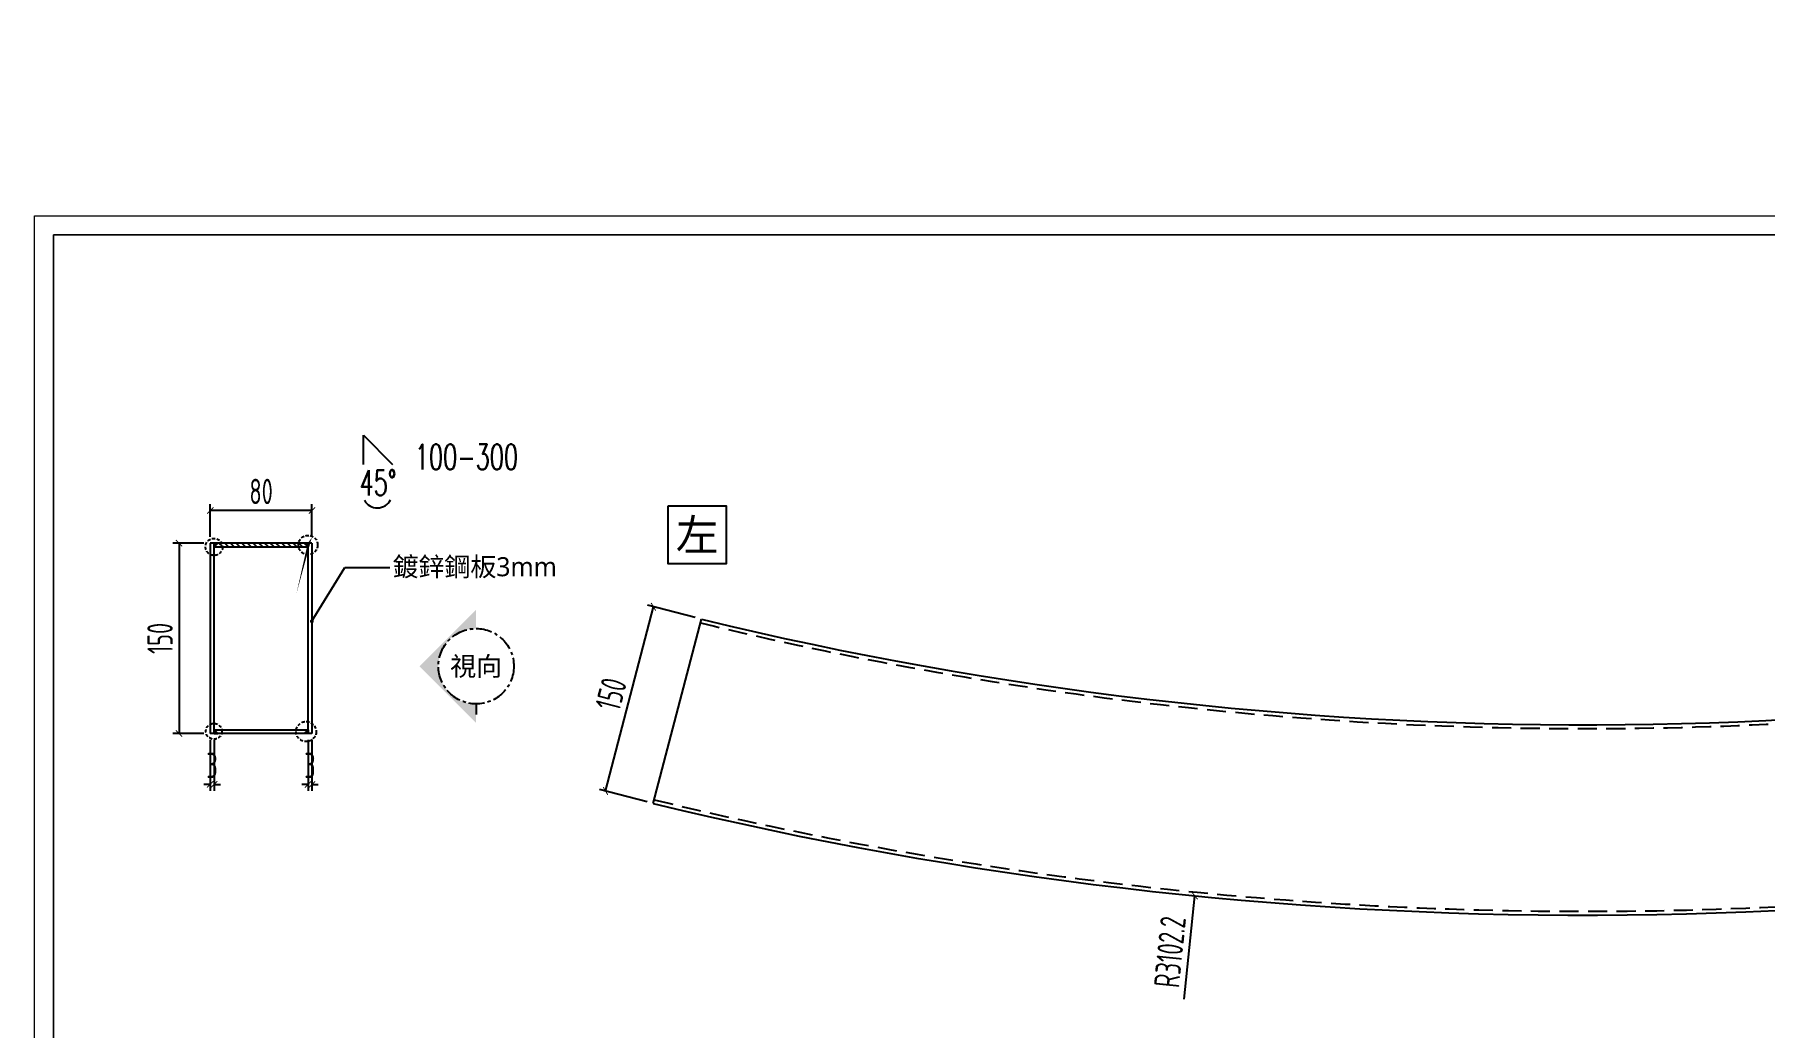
# Model space of a CAD drawing. Extents: x -3378 to 102197, y -3799 to 48702.
# Drawn here: x 10618 to 11981, y -1662 to -879 of the extents above; entities that cross this region are included whole.
import ezdxf
from ezdxf import colors
from ezdxf.entities.mleader import LeaderData, LeaderLine
from ezdxf.enums import TextEntityAlignment as Align
from ezdxf.math import Vec2, Vec3

# ---------------------------------------------------------------- set-up
doc = ezdxf.new("R2010")
doc.units = 0
doc.set_wipeout_variables(frame=1)
doc.linetypes.add('CENTER', pattern=[2, 1.25, -0.25, 0.25, -0.25])
doc.linetypes.add('HIDDEN', pattern=[0.375, 0.25, -0.125])
for name, color, linetype in [('DIM', 173, 'Continuous'), ('GM_ANNO_LABL', 4, 'Continuous'), ('GM_ANNO_TEXT', 7, 'Continuous'), ('視覺模型鋁擠型暫替', 4, 'Continuous'), ('镀锌钢板', 3, 'Continuous'), ('隱藏線 HIDDEN', 8, 'HIDDEN')]:
    doc.layers.add(name, color=color, linetype=linetype)
doc.layers.add('GM_CNST', color=171, linetype='Continuous', lineweight=5, plot=False)
doc.styles.add('CHINESE', font='ros1.shx', dxfattribs={"width": 0.75, "bigfont": 'hztxt.shx'})
doc.styles.add('GM', font='')
doc.styles.get("Standard").update_dxf_attribs({"font": 'romans.shx', "bigfont": 'chinese.shx'})
doc.styles.get('GM').set_extended_font_data('Microsoft JhengHei')
doc.dimstyles.new('F-05', dxfattribs={"dimscale": 5, "dimtxt": 4, "dimasz": 1, "dimexe": 1, "dimexo": 1, "dimgap": 1, "dimtad": 1, "dimdec": 1, "dimzin": 12, "dimdsep": 46, "dimtxsty": 'CHINESE', "dimblk": 'ARCHTICK', "dimcen": 0, "dimclrd": 4, "dimclre": 4, "dimclrt": 1, "dimadec": 0, "dimazin": 3, "dimtfac": 1, "dimtdec": 1, "dimtix": 1, "dimtofl": 0, "dimtmove": 2, "dimatfit": 3, "dimfxl": 1, "dimtolj": 1, "dimtzin": 0, "dimarcsym": 0})

# ---------------------------------------------------------------- blocks, each defined once
blk = doc.blocks.new('_ArchTick')
at = {"color": 0, "linetype": 'ByBlock', "const_width": 0.15}
blk.add_lwpolyline([(-0.5, -0.5), (0.5, 0.5)], dxfattribs=at)
blk = doc.blocks.new('*D1346')
at = {"layer": 'Defpoints', "color": 0, "ltscale": 10, "transparency": 16777216}
for p in [(11105.7, -1330.1), (11143.4, -1339.9), (11105.6, -1485.1)]:
    blk.add_point(p, dxfattribs=at)
at = {"layer": 'DIM', "color": 4, "lineweight": -2, "ltscale": 10, "transparency": 16777216}
for p, q in [((11068, -1475.3), (11105.7, -1330.1)), ((11138.5, -1338.6), (11100.9, -1328.8)), ((11100.8, -1483.8), (11063.1, -1474))]:
    blk.add_line(p, q, dxfattribs=at)
at = {"layer": 'DIM', "color": 4, "lineweight": -2, "ltscale": 10, "transparency": 16777216, "xscale": 5, "yscale": 5, "zscale": 5}
for p, rotation in [((11105.7, -1330.1), 75.42008105973348), ((11068, -1475.3), 255.4200810597335)]:
    blk.add_blockref('_ArchTick', p, dxfattribs=dict(at, rotation=rotation))
at = {"layer": 'DIM', "color": 1, "ltscale": 10, "transparency": 16777216, "insert": (11072.3, -1398.9), "char_height": 20, "attachment_point": 5, "rotation": 75.4201, "style": 'CHINESE'}
blk.add_mtext('\\A1;150', dxfattribs=at)
blk = doc.blocks.new('*U47')
blk.add_hatch(color=256).paths.add_polyline_path([(-4.46, 2.97), (0, -1.49), (0, 0, -1), (0, 5.94), (0, 7.43)])
at = {"linetype": 'ByBlock', "ltscale": 3}
blk.add_lwpolyline([(0, 0), (0, -0.82)], dxfattribs=at)
at = {"linetype": 'ByBlock'}
blk.add_circle((0, 2.97), 2.97, dxfattribs=at)
at = {"layer": 'GM_ANNO_TEXT', "style": 'GM'}
blk.add_attdef('圖號', text='', height=1.5, dxfattribs=at).set_placement((0, 2.97), align=Align.MIDDLE_CENTER)
blk = doc.blocks.new('*D1350')
at = {"layer": 'Defpoints', "color": 0, "ltscale": 10, "transparency": 16777216}
for p in [(11878.3, 1063.7), (11527.7, -2084.6)]:
    blk.add_point(p, dxfattribs=at)
at = {"layer": 'DIM', "color": 4, "lineweight": -2, "ltscale": 10, "transparency": 16777216}
blk.add_line((11518.6, -2166.1), (11527.7, -2084.6), dxfattribs=at)
at = {"layer": 'DIM', "color": 4, "lineweight": -2, "ltscale": 10, "transparency": 16777216, "xscale": 5, "yscale": 5, "zscale": 5, "rotation": 83.64489726320654}
blk.add_blockref('_ArchTick', (11527.7, -2084.6), dxfattribs=at)
at = {"layer": 'DIM', "color": 1, "ltscale": 10, "transparency": 16777216, "insert": (11507.7, -2128.7), "char_height": 20, "attachment_point": 5, "rotation": 83.6449, "style": 'CHINESE'}
blk.add_mtext('\\A1;R3167.8', dxfattribs=at)
blk = doc.blocks.new('GSGHHJ')
at = {"layer": '視覺模型鋁擠型暫替', "linetype": 'Continuous'}
h = blk.add_hatch(dxfattribs=at)
h.set_pattern_fill('ANSI31', color=1, scale=5, angle=180.0167)
h.set_pattern_definition([(225.01674839, (183194.18166, 622845.99923), (0.4420709054, -0.44181253335), [])])
h.paths.add_polyline_path([(-77, 150.1), (-77, 147.1), (-74, 150.1)])
h = blk.add_hatch(dxfattribs=at)
h.set_pattern_fill('ANSI31', color=1, scale=5, angle=180.0167)
h.set_pattern_definition([(225.01674839, (183204.1763, 622845.99923), (0.4420709054, -0.44181253335), [])])
h.paths.add_polyline_path([(-6, 150.1), (-3, 147.1), (-3, 150.1)])
h = blk.add_hatch(dxfattribs=at)
h.set_pattern_fill('ANSI31', color=1, scale=5, angle=180.0167)
h.set_pattern_definition([(225.01674839, (183194.183, 622830.4302), (0.4420709054, -0.44181253335), [])])
h.paths.add_polyline_path([(-74, 0), (-77, 3), (-77, 0)])
h = blk.add_hatch(dxfattribs=at)
h.set_pattern_fill('ANSI31', color=1, scale=5, angle=180.0167)
h.set_pattern_definition([(225.01674839, (183204.1776, 622830.4302), (0.4420709054, -0.44181253335), [])])
h.paths.add_polyline_path([(-3, 0), (-3, 3), (-6, 0)])
at = {"layer": '镀锌钢板'}
h = blk.add_hatch(dxfattribs=at)
h.set_pattern_fill('ANSI31', color=256, angle=90)
h.set_pattern_definition([(135, (205358.3415, -420677.416), (-2.24506403, -2.24506403), [])])
h.paths.add_polyline_path([(-6.4, 150.1), (-6.4, 147.1), (-73.9, 147.1), (-73.9, 150.1)])
at = {"layer": '視覺模型鋁擠型暫替', "color": 6, "linetype": 'Continuous'}
blk.add_line((-77, 144.1, 0), (-77, 147.1, 0), dxfattribs=at)
at = {"layer": '視覺模型鋁擠型暫替', "color": 1, "linetype": 'Continuous', "elevation": 0}
for points in [[(-77, 147.1), (-77, 150.1), (-74, 150.1), (-77, 147.1)], [(-3, 147.1), (-3, 150.1), (-6, 150.1), (-3, 147.1)]]:
    blk.add_lwpolyline(points, dxfattribs=at)
at = {"layer": '視覺模型鋁擠型暫替', "color": 1, "linetype": 'Continuous'}
for points in [[(-77, 3), (-77, 0), (-74, 0), (-77, 3)], [(-3, 3), (-3, 0), (-6, 0), (-3, 3)]]:
    blk.add_lwpolyline(points, dxfattribs=at)
at = {"layer": '镀锌钢板'}
for p, q in [((0, 150.1, 0), (-80, 150.1, 0)), ((-80, 150.1), (-80, 0)), ((0, 150.1), (0, 0)), ((-77, 0), (-77, 147.1)), ((-3, 0), (-3, 147.1)), ((0, 0), (-80, 0)), ((-77, 3), (-3, 3))]:
    blk.add_line(p, q, dxfattribs=at)
at = {"layer": '镀锌钢板', "color": 6, "linetype": 'Continuous'}
blk.add_line((-77, 147.1, 0), (-3, 147.1, 0), dxfattribs=at)
at = {"layer": '镀锌钢板'}
blk.add_lwpolyline([(-3, 147.1), (-3, 150.1), (-77, 150.1), (-77, 147.1)], close=True, dxfattribs=at)
blk = doc.blocks.new('*D1396')
at = {"layer": 'Defpoints', "color": 0, "ltscale": 10, "transparency": 16777216}
for p in [(10756.7, -1254.2), (10756.7, -1279.9), (10836.7, -1279)]:
    blk.add_point(p, dxfattribs=at)
at = {"layer": 'DIM', "color": 4, "lineweight": -2, "ltscale": 10, "transparency": 16777216}
for p, q in [((10756.7, -1274.9), (10756.7, -1249.2)), ((10836.7, -1274), (10836.7, -1249.2)), ((10836.7, -1254.2), (10756.7, -1254.2))]:
    blk.add_line(p, q, dxfattribs=at)
at = {"layer": 'DIM', "color": 4, "lineweight": -2, "ltscale": 10, "transparency": 16777216, "xscale": 5, "yscale": 5, "zscale": 5, "rotation": 180}
blk.add_blockref('_ArchTick', (10756.7, -1254.2), dxfattribs=at)
at = {"layer": 'DIM', "color": 4, "lineweight": -2, "ltscale": 10, "transparency": 16777216, "xscale": 5, "yscale": 5, "zscale": 5}
blk.add_blockref('_ArchTick', (10836.7, -1254.2), dxfattribs=at)
at = {"layer": 'DIM', "color": 1, "ltscale": 10, "transparency": 16777216, "insert": (10796.7, -1239.2), "char_height": 20, "attachment_point": 5, "style": 'CHINESE'}
blk.add_mtext('\\A1;80', dxfattribs=at)
blk = doc.blocks.new('*D1397')
at = {"layer": 'Defpoints', "color": 0, "ltscale": 10, "transparency": 16777216}
for p in [(10756.7, -1280, 0), (10732.1, -1429.9), (10756.7, -1429.9)]:
    blk.add_point(p, dxfattribs=at)
at = {"layer": 'DIM', "color": 4, "lineweight": -2, "ltscale": 10, "transparency": 16777216}
for p, q in [((10751.7, -1280), (10727.1, -1280)), ((10732.1, -1280), (10732.1, -1429.9)), ((10751.7, -1429.9), (10727.1, -1429.9))]:
    blk.add_line(p, q, dxfattribs=at)
at = {"layer": 'DIM', "color": 4, "lineweight": -2, "ltscale": 10, "transparency": 16777216, "xscale": 5, "yscale": 5, "zscale": 5}
for p, rotation in [((10732.1, -1280), 90), ((10732.1, -1429.9), 270)]:
    blk.add_blockref('_ArchTick', p, dxfattribs=dict(at, rotation=rotation))
at = {"layer": 'DIM', "color": 1, "ltscale": 10, "transparency": 16777216, "insert": (10717.1, -1355), "char_height": 20, "attachment_point": 5, "rotation": 90, "style": 'CHINESE'}
blk.add_mtext('\\A1;150', dxfattribs=at)
blk = doc.blocks.new('_Dot')
at = {"color": 0, "linetype": 'ByBlock', "lineweight": -2}
blk.add_line((-0.5, 0), (-1, 0), dxfattribs=at)
at = {"color": 0, "linetype": 'ByBlock', "const_width": 0.5}
blk.add_lwpolyline([(-0.25, 0, 1), (0.25, 0, 1)], format="xyb", close=True, dxfattribs=at)
blk = doc.blocks.new('*D1408')
at = {"layer": 'Defpoints', "color": 0, "ltscale": 10, "transparency": 16777216}
for p in [(10756.6, -1429.9), (10759.7, -1429.9), (10756.6, -1470.1)]:
    blk.add_point(p, dxfattribs=at)
at = {"layer": 'DIM', "color": 4, "lineweight": -2, "ltscale": 10, "transparency": 16777216}
for p, q in [((10756.6, -1434.9), (10756.6, -1475.1)), ((10759.7, -1434.9), (10759.7, -1475.1)), ((10756.6, -1470.1), (10751.6, -1470.1)), ((10759.7, -1470.1), (10764.7, -1470.1))]:
    blk.add_line(p, q, dxfattribs=at)
at = {"layer": 'DIM', "color": 4, "lineweight": -2, "ltscale": 10, "transparency": 16777216, "xscale": 5, "yscale": 5, "zscale": 5}
blk.add_blockref('_ArchTick', (10756.6, -1470.1), dxfattribs=at)
at = {"layer": 'DIM', "color": 4, "lineweight": -2, "ltscale": 10, "transparency": 16777216, "xscale": 5, "yscale": 5, "zscale": 5, "rotation": 180}
blk.add_blockref('_ArchTick', (10759.7, -1470.1), dxfattribs=at)
at = {"layer": 'DIM', "color": 1, "ltscale": 10, "transparency": 16777216, "insert": (10758.1, -1455.1), "char_height": 20, "attachment_point": 5, "style": 'CHINESE'}
blk.add_mtext('\\A1;3', dxfattribs=at)
blk = doc.blocks.new('*D1409')
at = {"layer": 'Defpoints', "color": 0, "ltscale": 10, "transparency": 16777216}
for p in [(10833.7, -1430), (10836.7, -1430), (10836.7, -1470.1)]:
    blk.add_point(p, dxfattribs=at)
at = {"layer": 'DIM', "color": 4, "lineweight": -2, "ltscale": 10, "transparency": 16777216}
for p, q in [((10833.7, -1435), (10833.7, -1475.1)), ((10836.7, -1435), (10836.7, -1475.1)), ((10833.7, -1470.1), (10828.7, -1470.1)), ((10836.7, -1470.1), (10841.7, -1470.1))]:
    blk.add_line(p, q, dxfattribs=at)
at = {"layer": 'DIM', "color": 4, "lineweight": -2, "ltscale": 10, "transparency": 16777216, "xscale": 5, "yscale": 5, "zscale": 5}
blk.add_blockref('_ArchTick', (10833.7, -1470.1), dxfattribs=at)
at = {"layer": 'DIM', "color": 4, "lineweight": -2, "ltscale": 10, "transparency": 16777216, "xscale": 5, "yscale": 5, "zscale": 5, "rotation": 180}
blk.add_blockref('_ArchTick', (10836.7, -1470.1), dxfattribs=at)
at = {"layer": 'DIM', "color": 1, "ltscale": 10, "transparency": 16777216, "insert": (10835.2, -1455.1), "char_height": 20, "attachment_point": 5, "style": 'CHINESE'}
blk.add_mtext('\\A1;3', dxfattribs=at)
blk = doc.blocks.new('TK')
at = {"lineweight": 0}
blk.add_3dface([(3, 5), (415, 5), (415, 294), (3, 294)], dxfattribs=at)
at = {"layer": 'GM_CNST'}
blk.add_lwpolyline([(3, 294), (415, 294), (415, 30.55), (3, 30.55)], close=True, dxfattribs=at)
at = {"layer": 'GM_CNST', "linetype": 'Continuous', "lineweight": 0}
blk.add_3dface([(420, 0), (0, 0), (0, 297), (420, 297)], dxfattribs=at)
at = {"layer": 'GM_ANNO_TEXT', "style": 'GM'}
for tag, p in [('業主', (283.43, 26.37)), ('圖名', (283.48, 9.14))]:
    blk.add_attdef(tag, text='', height=2.56, dxfattribs=at).set_placement(p, align=Align.MIDDLE_LEFT)
for tag, p in [('繪圖者', (109.3, 23.05)), ('比例尺', (166.71, 23.04)), ('設計者', (109.3, 9.56)), ('單位', (138.49, 9.62)), ('日期', (166.62, 9.45))]:
    blk.add_attdef(tag, text='', height=2.56, dxfattribs=at).set_placement(p, align=Align.CENTER)
for p in [(389.45, 19.37), (359.78, 12.56), (389.45, 13.69), (389.45, 8.01)]:
    blk.add_attdef('加工編號', text='', height=2.56, dxfattribs=at).set_placement(p, align=Align.MIDDLE)
blk = doc.blocks.new('*D1446')
at = {"layer": 'Defpoints', "color": 0, "ltscale": 10, "transparency": 16777216}
for p in [(11839.3, 1529.2), (11532, -1557.8)]:
    blk.add_point(p, dxfattribs=at)
at = {"layer": 'DIM', "color": 4, "lineweight": -2, "ltscale": 10, "transparency": 16777216}
blk.add_line((11523.8, -1639.4), (11532, -1557.8), dxfattribs=at)
at = {"layer": 'DIM', "color": 4, "lineweight": -2, "ltscale": 10, "transparency": 16777216, "xscale": 5, "yscale": 5, "zscale": 5, "rotation": 84.31381884357637}
blk.add_blockref('_ArchTick', (11532, -1557.8), dxfattribs=at)
at = {"layer": 'DIM', "color": 1, "ltscale": 10, "transparency": 16777216, "insert": (11512.5, -1602.1), "char_height": 20, "attachment_point": 5, "rotation": 84.3138, "style": 'CHINESE'}
blk.add_mtext('\\A1;R3102.2', dxfattribs=at)
blk = doc.blocks.new('*U1280')
blk.add_wipeout([(-1.6, 1.6), (1.6, 1.6), (1.6, -1.6), (-1.6, -1.6)])
blk.add_lwpolyline([(-1.6, 1.6), (1.6, 1.6), (1.6, -1.6), (-1.6, -1.6)], close=True)
at = {"layer": 'GM_ANNO_TEXT', "ltscale": 0.3, "style": 'GM', "flags": 8}
blk.add_attdef('01', text='', height=1.725, dxfattribs=at).set_placement((0, 0), align=Align.MIDDLE_CENTER)

msp = doc.modelspace()

# ---------------------------------------------------------------- linework, layer by layer
at = {"layer": 'DIM', "ltscale": 10}
for p, q in [((10877.238, -1217.853), (10877.476, -1194.814)), ((10877.476, -1194.814), (10900.277, -1218.09))]:
    msp.add_line(p, q, dxfattribs=at)
at = {"layer": 'GM_ANNO_LABL', "color": 4, "ltscale": 10}
msp.add_lwpolyline([(11004.436, -1194.783, 0, 0, 0), (10858.731, -1194.783, 0, 0, 0), (10838.425, -1268.962, 5, 0, 0), (10833.462, -1279.909, 0, 0, 0)], format="xyseb", dxfattribs=at)
at = {"layer": 'GM_ANNO_LABL', "color": 4, "ltscale": 5}
msp.add_arc((10888.249, -1240.39, 0), 11.758, 209.583278, 332.152898, dxfattribs=at)
at = {"layer": '镀锌钢板', "linetype": 'Continuous'}
msp.add_line((11105.611, -1485.064), (11143.567, -1339.922), dxfattribs=at)
for radius, start, end in [(2952.231, 256.368891, 283.998138), (3102.231, 256.319364, 284.046069)]:
    msp.add_arc((11839.319, 1529.154), radius, start, end, dxfattribs=at)
at = {"layer": '隱藏線 HIDDEN', "ltscale": 10}
for centre, radius in [((10759.65, -1282.868, 0), 6.717), ((10833.66, -1281.368, 0), 7.571), ((10759.524, -1428.219, 0), 6.275), ((10832.164, -1428.436, 0), 7.936)]:
    msp.add_circle(centre, radius, dxfattribs=at)
at = {"layer": '隱藏線 HIDDEN', "linetype": 'HIDDEN', "ltscale": 60}
for radius, start, end in [(2955.231, 256.367852, 283.999144), (3099.231, 256.319364, 284.045155)]:
    msp.add_arc((11839.319, 1529.154), radius, start, end, dxfattribs=at)

# ---------------------------------------------------------------- block references
at = {"xscale": 5, "yscale": 5, "zscale": 5}
msp.add_blockref('TK', (10618.305, -2506.983), dxfattribs=at)
at = {"color": 1}
msp.add_blockref('GSGHHJ', (10836.662, -1429.937, 0), dxfattribs=at)
at = {"layer": 'GM_ANNO_LABL', "linetype": 'CENTER', "xscale": 10, "yscale": 10, "zscale": 10}
msp.add_blockref('*U47', (10966.061, -1406.645), dxfattribs=at).add_auto_attribs({'圖號': '視向'})

# ---------------------------------------------------------------- texts
at = {"layer": 'DIM', "ltscale": 10, "width": 0.65}
for s, p in [('100-300', (10958.436, -1201.96)), ('45°', (10888.74, -1222.34))]:
    msp.add_text(s, height=20, dxfattribs=at).set_placement(p, align=Align.TOP_CENTER)

# ---------------------------------------------------------------- dimensions: what is measured, and where the dimension line sits
at = {"layer": 'DIM', "ltscale": 10}
for center, mpoint, picture, middle in [((11839.319, 1529.154), (11531.95, -1557.813), '*D1446', (11512.467, -1602.1)), ((11878.346, 1063.719), (11527.698, -2084.646), '*D1350', (11507.698, -2128.703))]:
    dim = msp.add_radius_dim(center=center, mpoint=mpoint, dimstyle='F-05', dxfattribs=at)
    dim.commit()
    dim.dimension.update_dxf_attribs({"geometry": picture, "text_midpoint": middle})
for base, p1, p2, picture, middle in [((10756.652, -1254.204), (10836.662, -1278.963), (10756.652, -1279.868), '*D1396', (10796.657, -1239.204)), ((10756.64, -1470.054, 0), (10759.654, -1429.937, 0), (10756.64, -1429.939, 0), '*D1408', (10758.147, -1455.054, 0)), ((10836.662, -1470.054, 0), (10833.662, -1429.98, 0), (10836.662, -1429.98, 0), '*D1409', (10835.162, -1455.054, 0))]:
    dim = msp.add_linear_dim(base=base, p1=p1, p2=p2, dimstyle='F-05', dxfattribs=at)
    dim.commit()
    dim.dimension.update_dxf_attribs({"geometry": picture, "text_midpoint": middle})
dim = msp.add_linear_dim(base=(10732.127, -1429.939, 0), p1=(10756.652, -1279.968), p2=(10756.74, -1429.939, 0), angle=90, dimstyle='F-05', dxfattribs=at)
dim.commit()
dim.dimension.update_dxf_attribs({"geometry": '*D1397', "text_midpoint": (10717.127, -1354.953, 0)})
dim = msp.add_aligned_dim(p1=(11105.617, -1485.066), p2=(11143.382, -1339.877), distance=38.912, dimstyle='F-05', dxfattribs=at)
dim.commit()
dim.dimension.update_dxf_attribs({"geometry": '*D1346', "text_midpoint": (11072.323, -1398.9)})

# ---------------------------------------------------------------- leaders
at = {"layer": 'GM_ANNO_LABL'}
ml = msp.add_multileader_mtext('Standard', dxfattribs=at)
ml.set_content('{\\fMicrosoft JhengHei|b0|i0|c136|p34;\\C0;鍍鋅鋼板\\fMicrosoft JhengHei|b0|i0|c134|p34;3\\fMicrosoft JhengHei|b0|i0|c136|p34;mm}', color=256, style='GM')
ml.set_leader_properties()
ml.set_arrow_properties(name='DOT')
ml.build(insert=Vec2(0, 0))
ml.multileader.update_dxf_attribs({"arrow_head_size": 3})
ctx = ml.context
ctx.base_point, ctx.char_height, ctx.arrow_head_size, ctx.plane_origin = Vec3(10898.108, -1299.088, 0), 15, 3, Vec3(10922.988, -1332.458, 0)
notes = []
notes.append((ctx, [(0, (1, 1, 0), (10862.532, -1299.088, 0), (1, 0), 35.576, [(0, [(10836.662, -1341.486, 0)], 0, [])])]))
ctx.mtext.insert, ctx.mtext.flow_direction = Vec3(10900.108, -1291.031, 0), 5
for ctx, leaders in notes:
    for number, flags, end, landing, length, lines in leaders:
        leader = LeaderData()
        leader.index, (leader.has_last_leader_line, leader.has_dogleg_vector, leader.attachment_direction) = number, flags
        leader.last_leader_point, leader.dogleg_vector, leader.dogleg_length = Vec3(end), Vec3(landing), length
        for number, points, colour, breaks in lines:
            line = LeaderLine()
            line.index, line.vertices, line.color, line.breaks = number, Vec3.list(points), colors.encode_raw_color(colour), breaks
            leader.lines.append(line)
        ctx.leaders.append(leader)

# ---------------------------------------------------------------- next in the draw order: block references
at = {"layer": 'GM_ANNO_LABL', "ltscale": 0.3, "xscale": 14.28571431275816, "yscale": 14.28571431275816, "zscale": 14.28571431275816}
msp.add_blockref('*U1280', (11140.152, -1273.476), dxfattribs=at).add_auto_attribs({'01': '左'})

doc.saveas('drawing.dxf')
